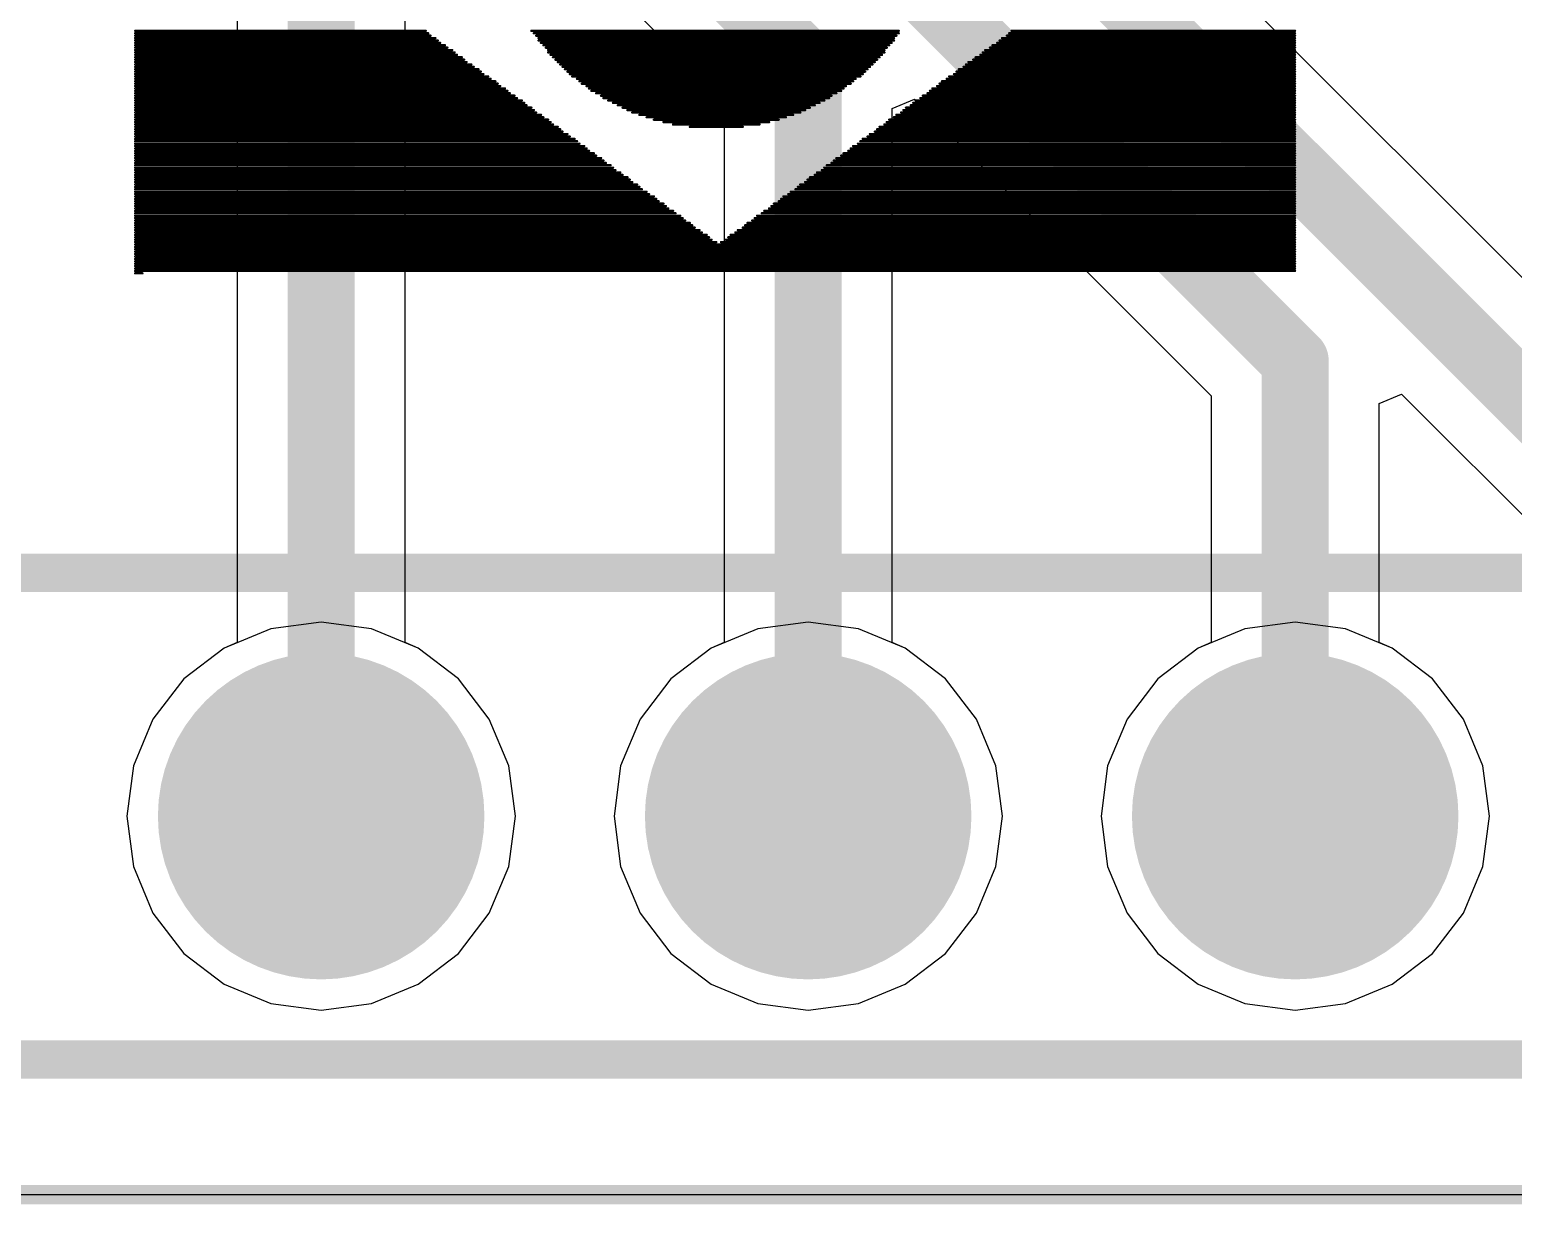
# Model space of a CAD drawing. Header units: millimetres. Extents: x 1 to 2.97, y 1.12 to 2.49.
# Drawn here: x 2.4783 to 2.783, y 1.123 to 1.3643 of the extents above; entities that cross this region are included whole.
import ezdxf

# ---------------------------------------------------------------- set-up
doc = ezdxf.new("R2010")
doc.units = ezdxf.units.MM
doc.header["$MEASUREMENT"] = 0
for name, color, linetype in [('BottomLayer', 5, 'Continuous'), ('BottomSolder', 6, 'Continuous'), ('Mechanical29', 56, 'Continuous'), ('MultiLayer', 9, 'Continuous'), ('PadHoleLayer', 156, 'Continuous'), ('TopLayer', 1, 'Continuous'), ('TopOverlay', 2, 'Continuous'), ('TopSolder', 216, 'Continuous')]:
    doc.layers.add(name, color=color, linetype=linetype)

# ---------------------------------------------------------------- blocks, each defined once
blk = doc.blocks.new('CONN_HDR1X7_19')
at = {"layer": 'BottomLayer', "const_width": 0.02953}
for points in [[(0.28524, 0, 1), (0.31476, 0, 1)], [(0.38524, 0, 1), (0.41476, 0, 1)], [(0.48524, 0, 1), (0.51476, 0, 1)]]:
    blk.add_lwpolyline(points, format="xyb", close=True, dxfattribs=at)
at = {"layer": 'BottomSolder', "const_width": 0.03353}
for points in [[(0.28324, 0, 1), (0.31676, 0, 1)], [(0.38324, 0, 1), (0.41676, 0, 1)], [(0.48324, 0, 1), (0.51676, 0, 1)]]:
    blk.add_lwpolyline(points, format="xyb", close=True, dxfattribs=at)
at = {"layer": 'MultiLayer', "const_width": 0.02953}
for points in [[(0.28524, 0, 1), (0.31476, 0, 1)], [(0.38524, 0, 1), (0.41476, 0, 1)], [(0.48524, 0, 1), (0.51476, 0, 1)]]:
    blk.add_lwpolyline(points, format="xyb", close=True, dxfattribs=at)
at = {"layer": 'PadHoleLayer', "const_width": 0.01772}
for points in [[(0.29114, 0, 1), (0.30886, 0, 1)], [(0.39114, 0, 1), (0.40886, 0, 1)], [(0.49114, 0, 1), (0.50886, 0, 1)]]:
    blk.add_lwpolyline(points, format="xyb", close=True, dxfattribs=at)
at = {"layer": 'TopLayer', "const_width": 0.02953}
for points in [[(0.28524, 0, 1), (0.31476, 0, 1)], [(0.38524, 0, 1), (0.41476, 0, 1)], [(0.48524, 0, 1), (0.51476, 0, 1)]]:
    blk.add_lwpolyline(points, format="xyb", close=True, dxfattribs=at)
at = {"layer": 'TopOverlay', "const_width": 0.00787}
for points in [[(-0.05, 0.05), (0.65, 0.05)], [(-0.05, -0.05), (0.65, -0.05)]]:
    blk.add_lwpolyline(points, dxfattribs=at)
at = {"layer": 'TopSolder', "const_width": 0.03353}
for points in [[(0.28324, 0, 1), (0.31676, 0, 1)], [(0.38324, 0, 1), (0.41676, 0, 1)], [(0.48324, 0, 1), (0.51676, 0, 1)]]:
    blk.add_lwpolyline(points, format="xyb", close=True, dxfattribs=at)

msp = doc.modelspace()

# ---------------------------------------------------------------- linework, layer by layer
at = {"layer": 'BottomLayer'}
for p, q in [((2.85037, 1.24781), (2.52651, 1.57167)), ((2.44955, 1.52117), (2.62097, 1.34976)), ((2.62097, 1.34976), (2.62097, 1.23841)), ((2.65541, 1.34815), (2.66003, 1.35007)), ((2.66003, 1.35007), (2.72097, 1.28913)), ((2.65541, 1.23841), (2.65541, 1.34815)), ((2.72097, 1.28913), (2.72097, 1.23841)), ((2.75541, 1.28752), (2.76003, 1.28944)), ((2.76003, 1.28944), (2.81214, 1.23733)), ((2.75541, 1.23841), (2.75541, 1.28752)), ((2.52787, 1.24127), (2.51825, 1.23728)), ((2.53819, 1.24262), (2.52787, 1.24127)), ((2.54851, 1.24127), (2.53819, 1.24262)), ((2.55812, 1.23728), (2.54851, 1.24127)), ((2.51825, 1.23728), (2.51, 1.23095)), ((2.56638, 1.23095), (2.55812, 1.23728)), ((2.61825, 1.23728), (2.61, 1.23095)), ((2.62097, 1.23841), (2.61825, 1.23728)), ((2.65812, 1.23728), (2.65541, 1.23841)), ((2.66638, 1.23095), (2.65812, 1.23728)), ((2.71825, 1.23728), (2.71, 1.23095)), ((2.72097, 1.23841), (2.71825, 1.23728)), ((2.75812, 1.23728), (2.75541, 1.23841)), ((2.76638, 1.23095), (2.75812, 1.23728)), ((2.51, 1.23095), (2.50366, 1.22269)), ((2.57272, 1.22269), (2.56638, 1.23095)), ((2.61, 1.23095), (2.60366, 1.22269)), ((2.67272, 1.22269), (2.66638, 1.23095)), ((2.71, 1.23095), (2.70366, 1.22269)), ((2.77272, 1.22269), (2.76638, 1.23095)), ((2.50366, 1.22269), (2.49968, 1.21307)), ((2.5767, 1.21307), (2.57272, 1.22269)), ((2.60366, 1.22269), (2.59968, 1.21307)), ((2.6767, 1.21307), (2.67272, 1.22269)), ((2.70366, 1.22269), (2.69968, 1.21307)), ((2.7767, 1.21307), (2.77272, 1.22269)), ((2.49968, 1.21307), (2.49832, 1.20276)), ((2.57806, 1.20276), (2.5767, 1.21307)), ((2.59968, 1.21307), (2.59832, 1.20276)), ((2.67806, 1.20276), (2.6767, 1.21307)), ((2.69968, 1.21307), (2.69832, 1.20276)), ((2.77806, 1.20276), (2.7767, 1.21307)), ((2.49832, 1.20276), (2.49968, 1.19244)), ((2.5767, 1.19244), (2.57806, 1.20276)), ((2.59832, 1.20276), (2.59968, 1.19244)), ((2.6767, 1.19244), (2.67806, 1.20276)), ((2.69832, 1.20276), (2.69968, 1.19244)), ((2.7767, 1.19244), (2.77806, 1.20276)), ((2.49968, 1.19244), (2.50366, 1.18282)), ((2.57272, 1.18282), (2.5767, 1.19244)), ((2.59968, 1.19244), (2.60366, 1.18282)), ((2.67272, 1.18282), (2.6767, 1.19244)), ((2.69968, 1.19244), (2.70366, 1.18282)), ((2.77272, 1.18282), (2.7767, 1.19244)), ((2.50366, 1.18282), (2.51, 1.17456)), ((2.56638, 1.17456), (2.57272, 1.18282)), ((2.60366, 1.18282), (2.61, 1.17456)), ((2.66638, 1.17456), (2.67272, 1.18282)), ((2.70366, 1.18282), (2.71, 1.17456)), ((2.76638, 1.17456), (2.77272, 1.18282)), ((2.51, 1.17456), (2.51825, 1.16823)), ((2.55812, 1.16823), (2.56638, 1.17456)), ((2.61, 1.17456), (2.61825, 1.16823)), ((2.65812, 1.16823), (2.66638, 1.17456)), ((2.71, 1.17456), (2.71825, 1.16823)), ((2.75812, 1.16823), (2.76638, 1.17456)), ((2.51825, 1.16823), (2.52787, 1.16425)), ((2.54851, 1.16425), (2.55812, 1.16823)), ((2.61825, 1.16823), (2.62787, 1.16425)), ((2.64851, 1.16425), (2.65812, 1.16823)), ((2.71825, 1.16823), (2.72787, 1.16425)), ((2.74851, 1.16425), (2.75812, 1.16823)), ((2.52787, 1.16425), (2.53819, 1.16289)), ((2.53819, 1.16289), (2.54851, 1.16425)), ((2.62787, 1.16425), (2.63819, 1.16289)), ((2.63819, 1.16289), (2.64851, 1.16425)), ((2.72787, 1.16425), (2.73819, 1.16289)), ((2.73819, 1.16289), (2.74851, 1.16425)), ((2.9685, 1.125), (2.19917, 1.125))]:
    msp.add_line(p, q, dxfattribs=at)
at = {"layer": 'BottomLayer', "const_width": 0.01378}
for points in [[(2.50929, 1.56453), (2.83819, 1.23563)], [(2.48551, 1.54894), (2.73819, 1.29626)], [(2.46173, 1.53335), (2.63819, 1.35689)], [(2.63819, 1.20276), (2.63819, 1.35689)], [(2.73819, 1.20276), (2.73819, 1.29626)]]:
    msp.add_lwpolyline(points, dxfattribs=at)
at = {"layer": 'BottomLayer', "const_width": 0.00689}
for points in [[(2.63474, 1.35689, 1), (2.64163, 1.35689, 1)], [(2.63474, 1.35689, 1), (2.64163, 1.35689, 1)], [(2.73474, 1.29626, 1), (2.74163, 1.29626, 1)], [(2.73474, 1.29626, 1), (2.74163, 1.29626, 1)], [(2.63474, 1.20276, 1), (2.64163, 1.20276, 1)], [(2.73474, 1.20276, 1), (2.74163, 1.20276, 1)]]:
    msp.add_lwpolyline(points, format="xyb", close=True, dxfattribs=at)
at = {"layer": 'Mechanical29', "const_width": 0.00394}
for points in [[(1, 1.125), (2.9685, 1.125)], [(2.35, 1.125), (2.9685, 1.125)]]:
    msp.add_lwpolyline(points, dxfattribs=at)
at = {"layer": 'TopLayer'}
for p, q in [((2.55541, 1.23841), (2.55541, 1.45571)), ((2.52097, 1.44858), (2.52097, 1.23841)), ((2.62787, 1.24127), (2.61825, 1.23728)), ((2.63819, 1.24262), (2.62787, 1.24127)), ((2.64851, 1.24127), (2.63819, 1.24262)), ((2.65812, 1.23728), (2.64851, 1.24127)), ((2.72787, 1.24127), (2.71825, 1.23728)), ((2.73819, 1.24262), (2.72787, 1.24127)), ((2.74851, 1.24127), (2.73819, 1.24262)), ((2.75812, 1.23728), (2.74851, 1.24127)), ((2.51825, 1.23728), (2.51, 1.23095)), ((2.52097, 1.23841), (2.51825, 1.23728)), ((2.55812, 1.23728), (2.55541, 1.23841)), ((2.56638, 1.23095), (2.55812, 1.23728)), ((2.61825, 1.23728), (2.61, 1.23095)), ((2.66638, 1.23095), (2.65812, 1.23728)), ((2.71825, 1.23728), (2.71, 1.23095)), ((2.76638, 1.23095), (2.75812, 1.23728)), ((2.51, 1.23095), (2.50366, 1.22269)), ((2.57272, 1.22269), (2.56638, 1.23095)), ((2.61, 1.23095), (2.60366, 1.22269)), ((2.67272, 1.22269), (2.66638, 1.23095)), ((2.71, 1.23095), (2.70366, 1.22269)), ((2.77272, 1.22269), (2.76638, 1.23095)), ((2.50366, 1.22269), (2.49968, 1.21307)), ((2.5767, 1.21307), (2.57272, 1.22269)), ((2.60366, 1.22269), (2.59968, 1.21307)), ((2.6767, 1.21307), (2.67272, 1.22269)), ((2.70366, 1.22269), (2.69968, 1.21307)), ((2.7767, 1.21307), (2.77272, 1.22269)), ((2.49968, 1.21307), (2.49832, 1.20276)), ((2.57806, 1.20276), (2.5767, 1.21307)), ((2.59968, 1.21307), (2.59832, 1.20276)), ((2.67806, 1.20276), (2.6767, 1.21307)), ((2.69968, 1.21307), (2.69832, 1.20276)), ((2.77806, 1.20276), (2.7767, 1.21307)), ((2.49832, 1.20276), (2.49968, 1.19244)), ((2.5767, 1.19244), (2.57806, 1.20276)), ((2.59832, 1.20276), (2.59968, 1.19244)), ((2.6767, 1.19244), (2.67806, 1.20276)), ((2.69832, 1.20276), (2.69968, 1.19244)), ((2.7767, 1.19244), (2.77806, 1.20276)), ((2.49968, 1.19244), (2.50366, 1.18282)), ((2.57272, 1.18282), (2.5767, 1.19244)), ((2.59968, 1.19244), (2.60366, 1.18282)), ((2.67272, 1.18282), (2.6767, 1.19244)), ((2.69968, 1.19244), (2.70366, 1.18282)), ((2.77272, 1.18282), (2.7767, 1.19244)), ((2.50366, 1.18282), (2.51, 1.17456)), ((2.56638, 1.17456), (2.57272, 1.18282)), ((2.60366, 1.18282), (2.61, 1.17456)), ((2.66638, 1.17456), (2.67272, 1.18282)), ((2.70366, 1.18282), (2.71, 1.17456)), ((2.76638, 1.17456), (2.77272, 1.18282)), ((2.51, 1.17456), (2.51825, 1.16823)), ((2.55812, 1.16823), (2.56638, 1.17456)), ((2.61, 1.17456), (2.61825, 1.16823)), ((2.65812, 1.16823), (2.66638, 1.17456)), ((2.71, 1.17456), (2.71825, 1.16823)), ((2.75812, 1.16823), (2.76638, 1.17456)), ((2.51825, 1.16823), (2.52787, 1.16425)), ((2.54851, 1.16425), (2.55812, 1.16823)), ((2.61825, 1.16823), (2.62787, 1.16425)), ((2.64851, 1.16425), (2.65812, 1.16823)), ((2.71825, 1.16823), (2.72787, 1.16425)), ((2.74851, 1.16425), (2.75812, 1.16823)), ((2.52787, 1.16425), (2.53819, 1.16289)), ((2.53819, 1.16289), (2.54851, 1.16425)), ((2.62787, 1.16425), (2.63819, 1.16289)), ((2.63819, 1.16289), (2.64851, 1.16425)), ((2.72787, 1.16425), (2.73819, 1.16289)), ((2.73819, 1.16289), (2.74851, 1.16425)), ((2.9685, 1.125), (2.19917, 1.125))]:
    msp.add_line(p, q, dxfattribs=at)
at = {"layer": 'TopLayer', "const_width": 0.01378}
msp.add_lwpolyline([(2.53819, 1.20276), (2.53819, 1.45571)], dxfattribs=at)
at = {"layer": 'TopLayer', "const_width": 0.00689}
msp.add_lwpolyline([(2.53474, 1.20276, 1), (2.54163, 1.20276, 1)], format="xyb", close=True, dxfattribs=at)
at = {"layer": 'TopOverlay', "const_width": 0.000493}
for points in [[(2.5, 1.36407), (2.55966, 1.36407)], [(2.5, 1.36357), (2.56015, 1.36357)], [(2.5, 1.36308), (2.56065, 1.36308)], [(2.5, 1.36259), (2.56163, 1.36259)], [(2.5, 1.3621), (2.56212, 1.3621)], [(2.5, 1.3616), (2.56262, 1.3616)], [(2.58135, 1.36407), (2.65679, 1.36407)], [(2.58185, 1.36357), (2.65679, 1.36357)], [(2.58234, 1.36308), (2.6563, 1.36308)], [(2.58283, 1.36259), (2.65581, 1.36259)], [(2.58283, 1.3621), (2.65581, 1.3621)], [(2.58333, 1.3616), (2.65531, 1.3616)], [(2.67701, 1.3616), (2.73815, 1.3616)], [(2.6775, 1.3621), (2.73815, 1.3621)], [(2.67799, 1.36259), (2.73815, 1.36259)], [(2.67898, 1.36308), (2.73815, 1.36308)], [(2.67947, 1.36357), (2.73815, 1.36357)], [(2.67997, 1.36407), (2.73815, 1.36407)], [(2.5, 1.36111), (2.5636, 1.36111)], [(2.5, 1.36062), (2.5641, 1.36062)], [(2.5, 1.36012), (2.56508, 1.36012)], [(2.5, 1.35963), (2.56558, 1.35963)], [(2.5, 1.35914), (2.56607, 1.35914)], [(2.5, 1.35864), (2.56706, 1.35864)], [(2.58382, 1.36111), (2.65482, 1.36111)], [(2.58431, 1.36062), (2.65433, 1.36062)], [(2.58481, 1.36012), (2.65383, 1.36012)], [(2.58481, 1.35963), (2.65383, 1.35963)], [(2.5853, 1.35914), (2.65334, 1.35914)], [(2.58579, 1.35864), (2.65285, 1.35864)], [(2.67257, 1.35864), (2.73815, 1.35864)], [(2.67356, 1.35914), (2.73815, 1.35914)], [(2.67405, 1.35963), (2.73815, 1.35963)], [(2.67454, 1.36012), (2.73815, 1.36012)], [(2.67553, 1.36062), (2.73815, 1.36062)], [(2.67602, 1.36111), (2.73815, 1.36111)], [(2.5, 1.35815), (2.56755, 1.35815)], [(2.5, 1.35766), (2.56804, 1.35766)], [(2.5, 1.35716), (2.56903, 1.35716)], [(2.5, 1.35667), (2.56952, 1.35667)], [(2.5, 1.35618), (2.57051, 1.35618)], [(2.5, 1.35569), (2.571, 1.35569)], [(2.58628, 1.35815), (2.65235, 1.35815)], [(2.58678, 1.35766), (2.65186, 1.35766)], [(2.58727, 1.35716), (2.65137, 1.35716)], [(2.58776, 1.35667), (2.65087, 1.35667)], [(2.58826, 1.35618), (2.65038, 1.35618)], [(2.58875, 1.35569), (2.64989, 1.35569)], [(2.66862, 1.35569), (2.73815, 1.35569)], [(2.66912, 1.35618), (2.73815, 1.35618)], [(2.6701, 1.35667), (2.73815, 1.35667)], [(2.6706, 1.35716), (2.73815, 1.35716)], [(2.67109, 1.35766), (2.73815, 1.35766)], [(2.67208, 1.35815), (2.73815, 1.35815)], [(2.5, 1.35519), (2.57149, 1.35519)], [(2.5, 1.3547), (2.57248, 1.3547)], [(2.5, 1.35421), (2.57297, 1.35421)], [(2.5, 1.35371), (2.57396, 1.35371)], [(2.5, 1.35322), (2.57445, 1.35322)], [(2.5, 1.35273), (2.57494, 1.35273)], [(2.58924, 1.35519), (2.6494, 1.35519)], [(2.58974, 1.3547), (2.6489, 1.3547)], [(2.59072, 1.35421), (2.64792, 1.35421)], [(2.59122, 1.35371), (2.64742, 1.35371)], [(2.59171, 1.35322), (2.64693, 1.35322)], [(2.59269, 1.35273), (2.64594, 1.35273)], [(2.66468, 1.35273), (2.73815, 1.35273)], [(2.66517, 1.35322), (2.73815, 1.35322)], [(2.66567, 1.35371), (2.73815, 1.35371)], [(2.66665, 1.35421), (2.73815, 1.35421)], [(2.66715, 1.3547), (2.73815, 1.3547)], [(2.66813, 1.35519), (2.73815, 1.35519)], [(2.5, 1.35223), (2.57593, 1.35223)], [(2.5, 1.35174), (2.57642, 1.35174)], [(2.5, 1.35125), (2.57692, 1.35125)], [(2.5, 1.35075), (2.5779, 1.35075)], [(2.5, 1.35026), (2.5784, 1.35026)], [(2.5, 1.34977), (2.57938, 1.34977)], [(2.59319, 1.35223), (2.64545, 1.35223)], [(2.59368, 1.35174), (2.64496, 1.35174)], [(2.59467, 1.35125), (2.64397, 1.35125)], [(2.59565, 1.35075), (2.64299, 1.35075)], [(2.59615, 1.35026), (2.64249, 1.35026)], [(2.59713, 1.34977), (2.64151, 1.34977)], [(2.66024, 1.34977), (2.73815, 1.34977)], [(2.66123, 1.35026), (2.73815, 1.35026)], [(2.66172, 1.35075), (2.73815, 1.35075)], [(2.66271, 1.35125), (2.73815, 1.35125)], [(2.6632, 1.35174), (2.73815, 1.35174)], [(2.66369, 1.35223), (2.73815, 1.35223)], [(2.5, 1.34928), (2.57987, 1.34928)], [(2.5, 1.34878), (2.58037, 1.34878)], [(2.5, 1.34829), (2.58135, 1.34829)], [(2.5, 1.3478), (2.58185, 1.3478)], [(2.5, 1.3473), (2.58234, 1.3473)], [(2.5, 1.34681), (2.58333, 1.34681)], [(2.5, 1.34632), (2.58382, 1.34632)], [(2.59812, 1.34928), (2.64052, 1.34928)], [(2.5991, 1.34878), (2.63953, 1.34878)], [(2.60009, 1.34829), (2.63855, 1.34829)], [(2.60108, 1.3478), (2.63756, 1.3478)], [(2.60206, 1.3473), (2.63658, 1.3473)], [(2.60354, 1.34681), (2.6351, 1.34681)], [(2.60502, 1.34632), (2.63362, 1.34632)], [(2.65581, 1.34632), (2.73815, 1.34632)], [(2.6563, 1.34681), (2.73815, 1.34681)], [(2.65728, 1.3473), (2.73815, 1.3473)], [(2.65778, 1.3478), (2.73815, 1.3478)], [(2.65827, 1.34829), (2.73815, 1.34829)], [(2.65926, 1.34878), (2.73815, 1.34878)], [(2.65975, 1.34928), (2.73815, 1.34928)], [(2.5, 1.34582), (2.58481, 1.34582)], [(2.5, 1.34533), (2.5853, 1.34533)], [(2.5, 1.34484), (2.58579, 1.34484)], [(2.5, 1.34435), (2.58678, 1.34435)], [(2.5, 1.34385), (2.58727, 1.34385)], [(2.5, 1.34336), (2.58776, 1.34336)], [(2.6065, 1.34582), (2.63214, 1.34582)], [(2.60847, 1.34533), (2.63017, 1.34533)], [(2.61044, 1.34484), (2.62819, 1.34484)], [(2.6139, 1.34435), (2.62474, 1.34435)], [(2.65186, 1.34336), (2.73815, 1.34336)], [(2.65235, 1.34385), (2.73815, 1.34385)], [(2.65285, 1.34435), (2.73815, 1.34435)], [(2.65383, 1.34484), (2.73815, 1.34484)], [(2.65433, 1.34533), (2.73815, 1.34533)], [(2.65482, 1.34582), (2.73815, 1.34582)], [(2.5, 1.34287), (2.58875, 1.34287)], [(2.5, 1.34237), (2.58924, 1.34237)], [(2.5, 1.34188), (2.59023, 1.34188)], [(2.5, 1.34139), (2.59072, 1.34139)], [(2.5, 1.34089), (2.59122, 1.34089)], [(2.5, 1.3404), (2.5922, 1.3404)], [(2.64742, 1.3404), (2.73815, 1.3404)], [(2.64841, 1.34089), (2.73815, 1.34089)], [(2.6489, 1.34139), (2.73815, 1.34139)], [(2.6494, 1.34188), (2.73815, 1.34188)], [(2.65038, 1.34237), (2.73815, 1.34237)], [(2.65087, 1.34287), (2.73815, 1.34287)], [(2.5, 1.33991), (2.59269, 1.33991)], [(2.5, 1.33941), (2.59319, 1.33941)], [(2.5, 1.33892), (2.59417, 1.33892)], [(2.5, 1.33843), (2.59467, 1.33843)], [(2.5, 1.33794), (2.59565, 1.33794)], [(2.5, 1.33744), (2.59615, 1.33744)], [(2.64348, 1.33744), (2.73815, 1.33744)], [(2.64397, 1.33794), (2.73815, 1.33794)], [(2.64496, 1.33843), (2.73815, 1.33843)], [(2.64545, 1.33892), (2.73815, 1.33892)], [(2.64644, 1.33941), (2.73815, 1.33941)], [(2.64693, 1.33991), (2.73815, 1.33991)], [(2.5, 1.33695), (2.59664, 1.33695)], [(2.5, 1.33646), (2.59762, 1.33646)], [(2.5, 1.33596), (2.59812, 1.33596)], [(2.5, 1.33547), (2.59861, 1.33547)], [(2.5, 1.33498), (2.5996, 1.33498)], [(2.5, 1.33448), (2.60009, 1.33448)], [(2.63953, 1.33448), (2.73815, 1.33448)], [(2.64003, 1.33498), (2.73815, 1.33498)], [(2.64101, 1.33547), (2.73815, 1.33547)], [(2.64151, 1.33596), (2.73815, 1.33596)], [(2.642, 1.33646), (2.73815, 1.33646)], [(2.64299, 1.33695), (2.73815, 1.33695)], [(2.5, 1.33399), (2.60108, 1.33399)], [(2.5, 1.3335), (2.60157, 1.3335)], [(2.5, 1.333), (2.60206, 1.333)], [(2.5, 1.33251), (2.60305, 1.33251)], [(2.5, 1.33202), (2.60354, 1.33202)], [(2.5, 1.33153), (2.60403, 1.33153)], [(2.63559, 1.33153), (2.73815, 1.33153)], [(2.63608, 1.33202), (2.73815, 1.33202)], [(2.63658, 1.33251), (2.73815, 1.33251)], [(2.63756, 1.333), (2.73815, 1.333)], [(2.63806, 1.3335), (2.73815, 1.3335)], [(2.63855, 1.33399), (2.73815, 1.33399)], [(2.5, 1.33103), (2.60502, 1.33103)], [(2.5, 1.33054), (2.60551, 1.33054)], [(2.5, 1.33005), (2.6065, 1.33005)], [(2.5, 1.32955), (2.60699, 1.32955)], [(2.5, 1.32906), (2.60749, 1.32906)], [(2.5, 1.32857), (2.60847, 1.32857)], [(2.5, 1.32807), (2.60897, 1.32807)], [(2.63066, 1.32807), (2.73815, 1.32807)], [(2.63115, 1.32857), (2.73815, 1.32857)], [(2.63214, 1.32906), (2.73815, 1.32906)], [(2.63263, 1.32955), (2.73815, 1.32955)], [(2.63312, 1.33005), (2.73815, 1.33005)], [(2.63411, 1.33054), (2.73815, 1.33054)], [(2.6346, 1.33103), (2.73815, 1.33103)], [(2.5, 1.32758), (2.60946, 1.32758)], [(2.5, 1.32709), (2.61044, 1.32709)], [(2.5, 1.3266), (2.61094, 1.3266)], [(2.5, 1.3261), (2.61192, 1.3261)], [(2.5, 1.32561), (2.61242, 1.32561)], [(2.5, 1.32512), (2.61291, 1.32512)], [(2.62672, 1.32512), (2.73815, 1.32512)], [(2.62721, 1.32561), (2.73815, 1.32561)], [(2.6277, 1.3261), (2.73815, 1.3261)], [(2.62869, 1.3266), (2.73815, 1.3266)], [(2.62918, 1.32709), (2.73815, 1.32709)], [(2.63017, 1.32758), (2.73815, 1.32758)], [(2.5, 1.32462), (2.6139, 1.32462)], [(2.5, 1.32413), (2.61439, 1.32413)], [(2.5, 1.32364), (2.61488, 1.32364)], [(2.5, 1.32314), (2.61587, 1.32314)], [(2.5, 1.32265), (2.61636, 1.32265)], [(2.5, 1.32216), (2.61735, 1.32216)], [(2.62228, 1.32216), (2.73815, 1.32216)], [(2.62326, 1.32265), (2.73815, 1.32265)], [(2.62376, 1.32314), (2.73815, 1.32314)], [(2.62474, 1.32364), (2.73815, 1.32364)], [(2.62524, 1.32413), (2.73815, 1.32413)], [(2.62573, 1.32462), (2.73815, 1.32462)], [(2.5, 1.32166), (2.61784, 1.32166)], [(2.5, 1.32117), (2.61833, 1.32117)], [(2.5, 1.32068), (2.61932, 1.32068)], [(2.5, 1.32019), (2.73815, 1.32019)], [(2.5, 1.31969), (2.73815, 1.31969)], [(2.5, 1.3192), (2.73815, 1.3192)], [(2.62031, 1.32068), (2.73815, 1.32068)], [(2.62129, 1.32117), (2.73815, 1.32117)], [(2.62178, 1.32166), (2.73815, 1.32166)], [(2.5, 1.31871), (2.73815, 1.31871)], [(2.5, 1.31821), (2.73815, 1.31821)], [(2.5, 1.31772), (2.73815, 1.31772)], [(2.5, 1.31723), (2.73815, 1.31723)], [(2.5, 1.31673), (2.73815, 1.31673)], [(2.5, 1.31624), (2.73815, 1.31624)], [(2.5, 1.31575), (2.73815, 1.31575)], [(2.5, 1.31525), (2.73815, 1.31525)], [(2.5, 1.31476), (2.73815, 1.31476)], [(2.5, 1.31427), (2.50148, 1.31427)]]:
    msp.add_lwpolyline(points, dxfattribs=at)
at = {"layer": 'TopOverlay', "const_width": 0.000246}
for points in [[(2.49988, 1.36407, 1), (2.50012, 1.36407, 1)], [(2.49988, 1.36357, 1), (2.50012, 1.36357, 1)], [(2.49988, 1.36308, 1), (2.50012, 1.36308, 1)], [(2.49988, 1.36259, 1), (2.50012, 1.36259, 1)], [(2.49988, 1.3621, 1), (2.50012, 1.3621, 1)], [(2.49988, 1.3616, 1), (2.50012, 1.3616, 1)], [(2.55954, 1.36407, 1), (2.55978, 1.36407, 1)], [(2.56003, 1.36357, 1), (2.56028, 1.36357, 1)], [(2.56052, 1.36308, 1), (2.56077, 1.36308, 1)], [(2.56151, 1.36259, 1), (2.56176, 1.36259, 1)], [(2.562, 1.3621, 1), (2.56225, 1.3621, 1)], [(2.56249, 1.3616, 1), (2.56274, 1.3616, 1)], [(2.58123, 1.36407, 1), (2.58148, 1.36407, 1)], [(2.58172, 1.36357, 1), (2.58197, 1.36357, 1)], [(2.58222, 1.36308, 1), (2.58246, 1.36308, 1)], [(2.58271, 1.36259, 1), (2.58296, 1.36259, 1)], [(2.58271, 1.3621, 1), (2.58296, 1.3621, 1)], [(2.5832, 1.3616, 1), (2.58345, 1.3616, 1)], [(2.65519, 1.3616, 1), (2.65544, 1.3616, 1)], [(2.65568, 1.36259, 1), (2.65593, 1.36259, 1)], [(2.65568, 1.3621, 1), (2.65593, 1.3621, 1)], [(2.65618, 1.36308, 1), (2.65642, 1.36308, 1)], [(2.65667, 1.36407, 1), (2.65691, 1.36407, 1)], [(2.65667, 1.36357, 1), (2.65691, 1.36357, 1)], [(2.67688, 1.3616, 1), (2.67713, 1.3616, 1)], [(2.67738, 1.3621, 1), (2.67762, 1.3621, 1)], [(2.67787, 1.36259, 1), (2.67812, 1.36259, 1)], [(2.67886, 1.36308, 1), (2.6791, 1.36308, 1)], [(2.67935, 1.36357, 1), (2.6796, 1.36357, 1)], [(2.67984, 1.36407, 1), (2.68009, 1.36407, 1)], [(2.73802, 1.36407, 1), (2.73827, 1.36407, 1)], [(2.73802, 1.36357, 1), (2.73827, 1.36357, 1)], [(2.73802, 1.36308, 1), (2.73827, 1.36308, 1)], [(2.73802, 1.36259, 1), (2.73827, 1.36259, 1)], [(2.73802, 1.3621, 1), (2.73827, 1.3621, 1)], [(2.73802, 1.3616, 1), (2.73827, 1.3616, 1)], [(2.49988, 1.36111, 1), (2.50012, 1.36111, 1)], [(2.49988, 1.36062, 1), (2.50012, 1.36062, 1)], [(2.49988, 1.36012, 1), (2.50012, 1.36012, 1)], [(2.49988, 1.35963, 1), (2.50012, 1.35963, 1)], [(2.49988, 1.35914, 1), (2.50012, 1.35914, 1)], [(2.49988, 1.35864, 1), (2.50012, 1.35864, 1)], [(2.56348, 1.36111, 1), (2.56373, 1.36111, 1)], [(2.56397, 1.36062, 1), (2.56422, 1.36062, 1)], [(2.56496, 1.36012, 1), (2.56521, 1.36012, 1)], [(2.56545, 1.35963, 1), (2.5657, 1.35963, 1)], [(2.56595, 1.35914, 1), (2.56619, 1.35914, 1)], [(2.56693, 1.35864, 1), (2.56718, 1.35864, 1)], [(2.5837, 1.36111, 1), (2.58394, 1.36111, 1)], [(2.58419, 1.36062, 1), (2.58444, 1.36062, 1)], [(2.58468, 1.36012, 1), (2.58493, 1.36012, 1)], [(2.58468, 1.35963, 1), (2.58493, 1.35963, 1)], [(2.58518, 1.35914, 1), (2.58542, 1.35914, 1)], [(2.58567, 1.35864, 1), (2.58591, 1.35864, 1)], [(2.65272, 1.35864, 1), (2.65297, 1.35864, 1)], [(2.65322, 1.35914, 1), (2.65346, 1.35914, 1)], [(2.65371, 1.36012, 1), (2.65396, 1.36012, 1)], [(2.65371, 1.35963, 1), (2.65396, 1.35963, 1)], [(2.6542, 1.36062, 1), (2.65445, 1.36062, 1)], [(2.6547, 1.36111, 1), (2.65494, 1.36111, 1)], [(2.67245, 1.35864, 1), (2.67269, 1.35864, 1)], [(2.67343, 1.35914, 1), (2.67368, 1.35914, 1)], [(2.67393, 1.35963, 1), (2.67417, 1.35963, 1)], [(2.67442, 1.36012, 1), (2.67466, 1.36012, 1)], [(2.6754, 1.36062, 1), (2.67565, 1.36062, 1)], [(2.6759, 1.36111, 1), (2.67614, 1.36111, 1)], [(2.73802, 1.36111, 1), (2.73827, 1.36111, 1)], [(2.73802, 1.36062, 1), (2.73827, 1.36062, 1)], [(2.73802, 1.36012, 1), (2.73827, 1.36012, 1)], [(2.73802, 1.35963, 1), (2.73827, 1.35963, 1)], [(2.73802, 1.35914, 1), (2.73827, 1.35914, 1)], [(2.73802, 1.35864, 1), (2.73827, 1.35864, 1)], [(2.49988, 1.35815, 1), (2.50012, 1.35815, 1)], [(2.49988, 1.35766, 1), (2.50012, 1.35766, 1)], [(2.49988, 1.35716, 1), (2.50012, 1.35716, 1)], [(2.49988, 1.35667, 1), (2.50012, 1.35667, 1)], [(2.49988, 1.35618, 1), (2.50012, 1.35618, 1)], [(2.49988, 1.35569, 1), (2.50012, 1.35569, 1)], [(2.56743, 1.35815, 1), (2.56767, 1.35815, 1)], [(2.56792, 1.35766, 1), (2.56816, 1.35766, 1)], [(2.5689, 1.35716, 1), (2.56915, 1.35716, 1)], [(2.5694, 1.35667, 1), (2.56964, 1.35667, 1)], [(2.57038, 1.35618, 1), (2.57063, 1.35618, 1)], [(2.57088, 1.35569, 1), (2.57112, 1.35569, 1)], [(2.58616, 1.35815, 1), (2.58641, 1.35815, 1)], [(2.58665, 1.35766, 1), (2.5869, 1.35766, 1)], [(2.58715, 1.35716, 1), (2.58739, 1.35716, 1)], [(2.58764, 1.35667, 1), (2.58789, 1.35667, 1)], [(2.58813, 1.35618, 1), (2.58838, 1.35618, 1)], [(2.58863, 1.35569, 1), (2.58887, 1.35569, 1)], [(2.64977, 1.35569, 1), (2.65001, 1.35569, 1)], [(2.65026, 1.35618, 1), (2.6505, 1.35618, 1)], [(2.65075, 1.35667, 1), (2.651, 1.35667, 1)], [(2.65124, 1.35716, 1), (2.65149, 1.35716, 1)], [(2.65174, 1.35766, 1), (2.65198, 1.35766, 1)], [(2.65223, 1.35815, 1), (2.65248, 1.35815, 1)], [(2.6685, 1.35569, 1), (2.66875, 1.35569, 1)], [(2.66899, 1.35618, 1), (2.66924, 1.35618, 1)], [(2.66998, 1.35667, 1), (2.67023, 1.35667, 1)], [(2.67047, 1.35716, 1), (2.67072, 1.35716, 1)], [(2.67097, 1.35766, 1), (2.67121, 1.35766, 1)], [(2.67195, 1.35815, 1), (2.6722, 1.35815, 1)], [(2.73802, 1.35815, 1), (2.73827, 1.35815, 1)], [(2.73802, 1.35766, 1), (2.73827, 1.35766, 1)], [(2.73802, 1.35716, 1), (2.73827, 1.35716, 1)], [(2.73802, 1.35667, 1), (2.73827, 1.35667, 1)], [(2.73802, 1.35618, 1), (2.73827, 1.35618, 1)], [(2.73802, 1.35569, 1), (2.73827, 1.35569, 1)], [(2.49988, 1.35519, 1), (2.50012, 1.35519, 1)], [(2.49988, 1.3547, 1), (2.50012, 1.3547, 1)], [(2.49988, 1.35421, 1), (2.50012, 1.35421, 1)], [(2.49988, 1.35371, 1), (2.50012, 1.35371, 1)], [(2.49988, 1.35322, 1), (2.50012, 1.35322, 1)], [(2.49988, 1.35273, 1), (2.50012, 1.35273, 1)], [(2.57137, 1.35519, 1), (2.57162, 1.35519, 1)], [(2.57236, 1.3547, 1), (2.5726, 1.3547, 1)], [(2.57285, 1.35421, 1), (2.5731, 1.35421, 1)], [(2.57384, 1.35371, 1), (2.57408, 1.35371, 1)], [(2.57433, 1.35322, 1), (2.57457, 1.35322, 1)], [(2.57482, 1.35273, 1), (2.57507, 1.35273, 1)], [(2.58912, 1.35519, 1), (2.58937, 1.35519, 1)], [(2.58961, 1.3547, 1), (2.58986, 1.3547, 1)], [(2.5906, 1.35421, 1), (2.59085, 1.35421, 1)], [(2.59109, 1.35371, 1), (2.59134, 1.35371, 1)], [(2.59158, 1.35322, 1), (2.59183, 1.35322, 1)], [(2.59257, 1.35273, 1), (2.59282, 1.35273, 1)], [(2.64582, 1.35273, 1), (2.64607, 1.35273, 1)], [(2.64681, 1.35322, 1), (2.64705, 1.35322, 1)], [(2.6473, 1.35371, 1), (2.64755, 1.35371, 1)], [(2.64779, 1.35421, 1), (2.64804, 1.35421, 1)], [(2.64878, 1.3547, 1), (2.64903, 1.3547, 1)], [(2.64927, 1.35519, 1), (2.64952, 1.35519, 1)], [(2.66456, 1.35273, 1), (2.6648, 1.35273, 1)], [(2.66505, 1.35322, 1), (2.6653, 1.35322, 1)], [(2.66554, 1.35371, 1), (2.66579, 1.35371, 1)], [(2.66653, 1.35421, 1), (2.66678, 1.35421, 1)], [(2.66702, 1.3547, 1), (2.66727, 1.3547, 1)], [(2.66801, 1.35519, 1), (2.66825, 1.35519, 1)], [(2.73802, 1.35519, 1), (2.73827, 1.35519, 1)], [(2.73802, 1.3547, 1), (2.73827, 1.3547, 1)], [(2.73802, 1.35421, 1), (2.73827, 1.35421, 1)], [(2.73802, 1.35371, 1), (2.73827, 1.35371, 1)], [(2.73802, 1.35322, 1), (2.73827, 1.35322, 1)], [(2.73802, 1.35273, 1), (2.73827, 1.35273, 1)], [(2.49988, 1.35223, 1), (2.50012, 1.35223, 1)], [(2.49988, 1.35174, 1), (2.50012, 1.35174, 1)], [(2.49988, 1.35125, 1), (2.50012, 1.35125, 1)], [(2.49988, 1.35075, 1), (2.50012, 1.35075, 1)], [(2.49988, 1.35026, 1), (2.50012, 1.35026, 1)], [(2.49988, 1.34977, 1), (2.50012, 1.34977, 1)], [(2.57581, 1.35223, 1), (2.57605, 1.35223, 1)], [(2.5763, 1.35174, 1), (2.57655, 1.35174, 1)], [(2.57679, 1.35125, 1), (2.57704, 1.35125, 1)], [(2.57778, 1.35075, 1), (2.57803, 1.35075, 1)], [(2.57827, 1.35026, 1), (2.57852, 1.35026, 1)], [(2.57926, 1.34977, 1), (2.57951, 1.34977, 1)], [(2.59306, 1.35223, 1), (2.59331, 1.35223, 1)], [(2.59356, 1.35174, 1), (2.5938, 1.35174, 1)], [(2.59454, 1.35125, 1), (2.59479, 1.35125, 1)], [(2.59553, 1.35075, 1), (2.59578, 1.35075, 1)], [(2.59602, 1.35026, 1), (2.59627, 1.35026, 1)], [(2.59701, 1.34977, 1), (2.59726, 1.34977, 1)], [(2.64138, 1.34977, 1), (2.64163, 1.34977, 1)], [(2.64237, 1.35026, 1), (2.64262, 1.35026, 1)], [(2.64286, 1.35075, 1), (2.64311, 1.35075, 1)], [(2.64385, 1.35125, 1), (2.6441, 1.35125, 1)], [(2.64483, 1.35174, 1), (2.64508, 1.35174, 1)], [(2.64533, 1.35223, 1), (2.64557, 1.35223, 1)], [(2.66012, 1.34977, 1), (2.66037, 1.34977, 1)], [(2.66111, 1.35026, 1), (2.66135, 1.35026, 1)], [(2.6616, 1.35075, 1), (2.66185, 1.35075, 1)], [(2.66258, 1.35125, 1), (2.66283, 1.35125, 1)], [(2.66308, 1.35174, 1), (2.66332, 1.35174, 1)], [(2.66357, 1.35223, 1), (2.66382, 1.35223, 1)], [(2.73802, 1.35223, 1), (2.73827, 1.35223, 1)], [(2.73802, 1.35174, 1), (2.73827, 1.35174, 1)], [(2.73802, 1.35125, 1), (2.73827, 1.35125, 1)], [(2.73802, 1.35075, 1), (2.73827, 1.35075, 1)], [(2.73802, 1.35026, 1), (2.73827, 1.35026, 1)], [(2.73802, 1.34977, 1), (2.73827, 1.34977, 1)], [(2.49988, 1.34928, 1), (2.50012, 1.34928, 1)], [(2.49988, 1.34878, 1), (2.50012, 1.34878, 1)], [(2.49988, 1.34829, 1), (2.50012, 1.34829, 1)], [(2.49988, 1.3478, 1), (2.50012, 1.3478, 1)], [(2.49988, 1.3473, 1), (2.50012, 1.3473, 1)], [(2.49988, 1.34681, 1), (2.50012, 1.34681, 1)], [(2.49988, 1.34632, 1), (2.50012, 1.34632, 1)], [(2.57975, 1.34928, 1), (2.58, 1.34928, 1)], [(2.58024, 1.34878, 1), (2.58049, 1.34878, 1)], [(2.58123, 1.34829, 1), (2.58148, 1.34829, 1)], [(2.58172, 1.3478, 1), (2.58197, 1.3478, 1)], [(2.58222, 1.3473, 1), (2.58246, 1.3473, 1)], [(2.5832, 1.34681, 1), (2.58345, 1.34681, 1)], [(2.5837, 1.34632, 1), (2.58394, 1.34632, 1)], [(2.59799, 1.34928, 1), (2.59824, 1.34928, 1)], [(2.59898, 1.34878, 1), (2.59923, 1.34878, 1)], [(2.59997, 1.34829, 1), (2.60021, 1.34829, 1)], [(2.60095, 1.3478, 1), (2.6012, 1.3478, 1)], [(2.60194, 1.3473, 1), (2.60219, 1.3473, 1)], [(2.60342, 1.34681, 1), (2.60366, 1.34681, 1)], [(2.6049, 1.34632, 1), (2.60514, 1.34632, 1)], [(2.63349, 1.34632, 1), (2.63374, 1.34632, 1)], [(2.63497, 1.34681, 1), (2.63522, 1.34681, 1)], [(2.63645, 1.3473, 1), (2.6367, 1.3473, 1)], [(2.63744, 1.3478, 1), (2.63769, 1.3478, 1)], [(2.63843, 1.34829, 1), (2.63867, 1.34829, 1)], [(2.63941, 1.34878, 1), (2.63966, 1.34878, 1)], [(2.6404, 1.34928, 1), (2.64064, 1.34928, 1)], [(2.65568, 1.34632, 1), (2.65593, 1.34632, 1)], [(2.65618, 1.34681, 1), (2.65642, 1.34681, 1)], [(2.65716, 1.3473, 1), (2.65741, 1.3473, 1)], [(2.65765, 1.3478, 1), (2.6579, 1.3478, 1)], [(2.65815, 1.34829, 1), (2.65839, 1.34829, 1)], [(2.65913, 1.34878, 1), (2.65938, 1.34878, 1)], [(2.65963, 1.34928, 1), (2.65987, 1.34928, 1)], [(2.73802, 1.34928, 1), (2.73827, 1.34928, 1)], [(2.73802, 1.34878, 1), (2.73827, 1.34878, 1)], [(2.73802, 1.34829, 1), (2.73827, 1.34829, 1)], [(2.73802, 1.3478, 1), (2.73827, 1.3478, 1)], [(2.73802, 1.3473, 1), (2.73827, 1.3473, 1)], [(2.73802, 1.34681, 1), (2.73827, 1.34681, 1)], [(2.73802, 1.34632, 1), (2.73827, 1.34632, 1)], [(2.49988, 1.34582, 1), (2.50012, 1.34582, 1)], [(2.49988, 1.34533, 1), (2.50012, 1.34533, 1)], [(2.49988, 1.34484, 1), (2.50012, 1.34484, 1)], [(2.49988, 1.34435, 1), (2.50012, 1.34435, 1)], [(2.49988, 1.34385, 1), (2.50012, 1.34385, 1)], [(2.49988, 1.34336, 1), (2.50012, 1.34336, 1)], [(2.58468, 1.34582, 1), (2.58493, 1.34582, 1)], [(2.58518, 1.34533, 1), (2.58542, 1.34533, 1)], [(2.58567, 1.34484, 1), (2.58591, 1.34484, 1)], [(2.58665, 1.34435, 1), (2.5869, 1.34435, 1)], [(2.58715, 1.34385, 1), (2.58739, 1.34385, 1)], [(2.58764, 1.34336, 1), (2.58789, 1.34336, 1)], [(2.60638, 1.34582, 1), (2.60662, 1.34582, 1)], [(2.60835, 1.34533, 1), (2.6086, 1.34533, 1)], [(2.61032, 1.34484, 1), (2.61057, 1.34484, 1)], [(2.61377, 1.34435, 1), (2.61402, 1.34435, 1)], [(2.62462, 1.34435, 1), (2.62487, 1.34435, 1)], [(2.62807, 1.34484, 1), (2.62832, 1.34484, 1)], [(2.63004, 1.34533, 1), (2.63029, 1.34533, 1)], [(2.63202, 1.34582, 1), (2.63226, 1.34582, 1)], [(2.65174, 1.34336, 1), (2.65198, 1.34336, 1)], [(2.65223, 1.34385, 1), (2.65248, 1.34385, 1)], [(2.65272, 1.34435, 1), (2.65297, 1.34435, 1)], [(2.65371, 1.34484, 1), (2.65396, 1.34484, 1)], [(2.6542, 1.34533, 1), (2.65445, 1.34533, 1)], [(2.6547, 1.34582, 1), (2.65494, 1.34582, 1)], [(2.73802, 1.34582, 1), (2.73827, 1.34582, 1)], [(2.73802, 1.34533, 1), (2.73827, 1.34533, 1)], [(2.73802, 1.34484, 1), (2.73827, 1.34484, 1)], [(2.73802, 1.34435, 1), (2.73827, 1.34435, 1)], [(2.73802, 1.34385, 1), (2.73827, 1.34385, 1)], [(2.73802, 1.34336, 1), (2.73827, 1.34336, 1)], [(2.49988, 1.34287, 1), (2.50012, 1.34287, 1)], [(2.49988, 1.34237, 1), (2.50012, 1.34237, 1)], [(2.49988, 1.34188, 1), (2.50012, 1.34188, 1)], [(2.49988, 1.34139, 1), (2.50012, 1.34139, 1)], [(2.49988, 1.34089, 1), (2.50012, 1.34089, 1)], [(2.49988, 1.3404, 1), (2.50012, 1.3404, 1)], [(2.58863, 1.34287, 1), (2.58887, 1.34287, 1)], [(2.58912, 1.34237, 1), (2.58937, 1.34237, 1)], [(2.59011, 1.34188, 1), (2.59035, 1.34188, 1)], [(2.5906, 1.34139, 1), (2.59085, 1.34139, 1)], [(2.59109, 1.34089, 1), (2.59134, 1.34089, 1)], [(2.59208, 1.3404, 1), (2.59232, 1.3404, 1)], [(2.6473, 1.3404, 1), (2.64755, 1.3404, 1)], [(2.64829, 1.34089, 1), (2.64853, 1.34089, 1)], [(2.64878, 1.34139, 1), (2.64903, 1.34139, 1)], [(2.64927, 1.34188, 1), (2.64952, 1.34188, 1)], [(2.65026, 1.34237, 1), (2.6505, 1.34237, 1)], [(2.65075, 1.34287, 1), (2.651, 1.34287, 1)], [(2.73802, 1.34287, 1), (2.73827, 1.34287, 1)], [(2.73802, 1.34237, 1), (2.73827, 1.34237, 1)], [(2.73802, 1.34188, 1), (2.73827, 1.34188, 1)], [(2.73802, 1.34139, 1), (2.73827, 1.34139, 1)], [(2.73802, 1.34089, 1), (2.73827, 1.34089, 1)], [(2.73802, 1.3404, 1), (2.73827, 1.3404, 1)], [(2.49988, 1.33991, 1), (2.50012, 1.33991, 1)], [(2.49988, 1.33941, 1), (2.50012, 1.33941, 1)], [(2.49988, 1.33892, 1), (2.50012, 1.33892, 1)], [(2.49988, 1.33843, 1), (2.50012, 1.33843, 1)], [(2.49988, 1.33794, 1), (2.50012, 1.33794, 1)], [(2.49988, 1.33744, 1), (2.50012, 1.33744, 1)], [(2.59257, 1.33991, 1), (2.59282, 1.33991, 1)], [(2.59306, 1.33941, 1), (2.59331, 1.33941, 1)], [(2.59405, 1.33892, 1), (2.5943, 1.33892, 1)], [(2.59454, 1.33843, 1), (2.59479, 1.33843, 1)], [(2.59553, 1.33794, 1), (2.59578, 1.33794, 1)], [(2.59602, 1.33744, 1), (2.59627, 1.33744, 1)], [(2.64336, 1.33744, 1), (2.6436, 1.33744, 1)], [(2.64385, 1.33794, 1), (2.6441, 1.33794, 1)], [(2.64483, 1.33843, 1), (2.64508, 1.33843, 1)], [(2.64533, 1.33892, 1), (2.64557, 1.33892, 1)], [(2.64631, 1.33941, 1), (2.64656, 1.33941, 1)], [(2.64681, 1.33991, 1), (2.64705, 1.33991, 1)], [(2.73802, 1.33991, 1), (2.73827, 1.33991, 1)], [(2.73802, 1.33941, 1), (2.73827, 1.33941, 1)], [(2.73802, 1.33892, 1), (2.73827, 1.33892, 1)], [(2.73802, 1.33843, 1), (2.73827, 1.33843, 1)], [(2.73802, 1.33794, 1), (2.73827, 1.33794, 1)], [(2.73802, 1.33744, 1), (2.73827, 1.33744, 1)], [(2.49988, 1.33695, 1), (2.50012, 1.33695, 1)], [(2.49988, 1.33646, 1), (2.50012, 1.33646, 1)], [(2.49988, 1.33596, 1), (2.50012, 1.33596, 1)], [(2.49988, 1.33547, 1), (2.50012, 1.33547, 1)], [(2.49988, 1.33498, 1), (2.50012, 1.33498, 1)], [(2.49988, 1.33448, 1), (2.50012, 1.33448, 1)], [(2.59652, 1.33695, 1), (2.59676, 1.33695, 1)], [(2.5975, 1.33646, 1), (2.59775, 1.33646, 1)], [(2.59799, 1.33596, 1), (2.59824, 1.33596, 1)], [(2.59849, 1.33547, 1), (2.59873, 1.33547, 1)], [(2.59947, 1.33498, 1), (2.59972, 1.33498, 1)], [(2.59997, 1.33448, 1), (2.60021, 1.33448, 1)], [(2.63941, 1.33448, 1), (2.63966, 1.33448, 1)], [(2.6399, 1.33498, 1), (2.64015, 1.33498, 1)], [(2.64089, 1.33547, 1), (2.64114, 1.33547, 1)], [(2.64138, 1.33596, 1), (2.64163, 1.33596, 1)], [(2.64188, 1.33646, 1), (2.64212, 1.33646, 1)], [(2.64286, 1.33695, 1), (2.64311, 1.33695, 1)], [(2.73802, 1.33695, 1), (2.73827, 1.33695, 1)], [(2.73802, 1.33646, 1), (2.73827, 1.33646, 1)], [(2.73802, 1.33596, 1), (2.73827, 1.33596, 1)], [(2.73802, 1.33547, 1), (2.73827, 1.33547, 1)], [(2.73802, 1.33498, 1), (2.73827, 1.33498, 1)], [(2.73802, 1.33448, 1), (2.73827, 1.33448, 1)], [(2.49988, 1.33399, 1), (2.50012, 1.33399, 1)], [(2.49988, 1.3335, 1), (2.50012, 1.3335, 1)], [(2.49988, 1.333, 1), (2.50012, 1.333, 1)], [(2.49988, 1.33251, 1), (2.50012, 1.33251, 1)], [(2.49988, 1.33202, 1), (2.50012, 1.33202, 1)], [(2.49988, 1.33153, 1), (2.50012, 1.33153, 1)], [(2.60095, 1.33399, 1), (2.6012, 1.33399, 1)], [(2.60145, 1.3335, 1), (2.60169, 1.3335, 1)], [(2.60194, 1.333, 1), (2.60219, 1.333, 1)], [(2.60293, 1.33251, 1), (2.60317, 1.33251, 1)], [(2.60342, 1.33202, 1), (2.60366, 1.33202, 1)], [(2.60391, 1.33153, 1), (2.60416, 1.33153, 1)], [(2.63547, 1.33153, 1), (2.63571, 1.33153, 1)], [(2.63596, 1.33202, 1), (2.63621, 1.33202, 1)], [(2.63645, 1.33251, 1), (2.6367, 1.33251, 1)], [(2.63744, 1.333, 1), (2.63769, 1.333, 1)], [(2.63793, 1.3335, 1), (2.63818, 1.3335, 1)], [(2.63843, 1.33399, 1), (2.63867, 1.33399, 1)], [(2.73802, 1.33399, 1), (2.73827, 1.33399, 1)], [(2.73802, 1.3335, 1), (2.73827, 1.3335, 1)], [(2.73802, 1.333, 1), (2.73827, 1.333, 1)], [(2.73802, 1.33251, 1), (2.73827, 1.33251, 1)], [(2.73802, 1.33202, 1), (2.73827, 1.33202, 1)], [(2.73802, 1.33153, 1), (2.73827, 1.33153, 1)], [(2.49988, 1.33103, 1), (2.50012, 1.33103, 1)], [(2.49988, 1.33054, 1), (2.50012, 1.33054, 1)], [(2.49988, 1.33005, 1), (2.50012, 1.33005, 1)], [(2.49988, 1.32955, 1), (2.50012, 1.32955, 1)], [(2.49988, 1.32906, 1), (2.50012, 1.32906, 1)], [(2.49988, 1.32857, 1), (2.50012, 1.32857, 1)], [(2.49988, 1.32807, 1), (2.50012, 1.32807, 1)], [(2.6049, 1.33103, 1), (2.60514, 1.33103, 1)], [(2.60539, 1.33054, 1), (2.60564, 1.33054, 1)], [(2.60638, 1.33005, 1), (2.60662, 1.33005, 1)], [(2.60687, 1.32955, 1), (2.60712, 1.32955, 1)], [(2.60736, 1.32906, 1), (2.60761, 1.32906, 1)], [(2.60835, 1.32857, 1), (2.6086, 1.32857, 1)], [(2.60884, 1.32807, 1), (2.60909, 1.32807, 1)], [(2.63054, 1.32807, 1), (2.63078, 1.32807, 1)], [(2.63103, 1.32857, 1), (2.63128, 1.32857, 1)], [(2.63202, 1.32906, 1), (2.63226, 1.32906, 1)], [(2.63251, 1.32955, 1), (2.63275, 1.32955, 1)], [(2.633, 1.33005, 1), (2.63325, 1.33005, 1)], [(2.63399, 1.33054, 1), (2.63423, 1.33054, 1)], [(2.63448, 1.33103, 1), (2.63473, 1.33103, 1)], [(2.73802, 1.33103, 1), (2.73827, 1.33103, 1)], [(2.73802, 1.33054, 1), (2.73827, 1.33054, 1)], [(2.73802, 1.33005, 1), (2.73827, 1.33005, 1)], [(2.73802, 1.32955, 1), (2.73827, 1.32955, 1)], [(2.73802, 1.32906, 1), (2.73827, 1.32906, 1)], [(2.73802, 1.32857, 1), (2.73827, 1.32857, 1)], [(2.73802, 1.32807, 1), (2.73827, 1.32807, 1)], [(2.49988, 1.32758, 1), (2.50012, 1.32758, 1)], [(2.49988, 1.32709, 1), (2.50012, 1.32709, 1)], [(2.49988, 1.3266, 1), (2.50012, 1.3266, 1)], [(2.49988, 1.3261, 1), (2.50012, 1.3261, 1)], [(2.49988, 1.32561, 1), (2.50012, 1.32561, 1)], [(2.49988, 1.32512, 1), (2.50012, 1.32512, 1)], [(2.60934, 1.32758, 1), (2.60958, 1.32758, 1)], [(2.61032, 1.32709, 1), (2.61057, 1.32709, 1)], [(2.61081, 1.3266, 1), (2.61106, 1.3266, 1)], [(2.6118, 1.3261, 1), (2.61205, 1.3261, 1)], [(2.61229, 1.32561, 1), (2.61254, 1.32561, 1)], [(2.61279, 1.32512, 1), (2.61303, 1.32512, 1)], [(2.62659, 1.32512, 1), (2.62684, 1.32512, 1)], [(2.62709, 1.32561, 1), (2.62733, 1.32561, 1)], [(2.62758, 1.3261, 1), (2.62782, 1.3261, 1)], [(2.62856, 1.3266, 1), (2.62881, 1.3266, 1)], [(2.62906, 1.32709, 1), (2.6293, 1.32709, 1)], [(2.63004, 1.32758, 1), (2.63029, 1.32758, 1)], [(2.73802, 1.32758, 1), (2.73827, 1.32758, 1)], [(2.73802, 1.32709, 1), (2.73827, 1.32709, 1)], [(2.73802, 1.3266, 1), (2.73827, 1.3266, 1)], [(2.73802, 1.3261, 1), (2.73827, 1.3261, 1)], [(2.73802, 1.32561, 1), (2.73827, 1.32561, 1)], [(2.73802, 1.32512, 1), (2.73827, 1.32512, 1)], [(2.49988, 1.32462, 1), (2.50012, 1.32462, 1)], [(2.49988, 1.32413, 1), (2.50012, 1.32413, 1)], [(2.49988, 1.32364, 1), (2.50012, 1.32364, 1)], [(2.49988, 1.32314, 1), (2.50012, 1.32314, 1)], [(2.49988, 1.32265, 1), (2.50012, 1.32265, 1)], [(2.49988, 1.32216, 1), (2.50012, 1.32216, 1)], [(2.61377, 1.32462, 1), (2.61402, 1.32462, 1)], [(2.61427, 1.32413, 1), (2.61451, 1.32413, 1)], [(2.61476, 1.32364, 1), (2.61501, 1.32364, 1)], [(2.61574, 1.32314, 1), (2.61599, 1.32314, 1)], [(2.61624, 1.32265, 1), (2.61648, 1.32265, 1)], [(2.61722, 1.32216, 1), (2.61747, 1.32216, 1)], [(2.62215, 1.32216, 1), (2.6224, 1.32216, 1)], [(2.62314, 1.32265, 1), (2.62339, 1.32265, 1)], [(2.62363, 1.32314, 1), (2.62388, 1.32314, 1)], [(2.62462, 1.32364, 1), (2.62487, 1.32364, 1)], [(2.62511, 1.32413, 1), (2.62536, 1.32413, 1)], [(2.62561, 1.32462, 1), (2.62585, 1.32462, 1)], [(2.73802, 1.32462, 1), (2.73827, 1.32462, 1)], [(2.73802, 1.32413, 1), (2.73827, 1.32413, 1)], [(2.73802, 1.32364, 1), (2.73827, 1.32364, 1)], [(2.73802, 1.32314, 1), (2.73827, 1.32314, 1)], [(2.73802, 1.32265, 1), (2.73827, 1.32265, 1)], [(2.73802, 1.32216, 1), (2.73827, 1.32216, 1)], [(2.49988, 1.32166, 1), (2.50012, 1.32166, 1)], [(2.49988, 1.32117, 1), (2.50012, 1.32117, 1)], [(2.49988, 1.32068, 1), (2.50012, 1.32068, 1)], [(2.49988, 1.32019, 1), (2.50012, 1.32019, 1)], [(2.49988, 1.31969, 1), (2.50012, 1.31969, 1)], [(2.49988, 1.3192, 1), (2.50012, 1.3192, 1)], [(2.61772, 1.32166, 1), (2.61796, 1.32166, 1)], [(2.61821, 1.32117, 1), (2.61846, 1.32117, 1)], [(2.6192, 1.32068, 1), (2.61944, 1.32068, 1)], [(2.62018, 1.32068, 1), (2.62043, 1.32068, 1)], [(2.62117, 1.32117, 1), (2.62141, 1.32117, 1)], [(2.62166, 1.32166, 1), (2.62191, 1.32166, 1)], [(2.73802, 1.32166, 1), (2.73827, 1.32166, 1)], [(2.73802, 1.32117, 1), (2.73827, 1.32117, 1)], [(2.73802, 1.32068, 1), (2.73827, 1.32068, 1)], [(2.73802, 1.32019, 1), (2.73827, 1.32019, 1)], [(2.73802, 1.31969, 1), (2.73827, 1.31969, 1)], [(2.73802, 1.3192, 1), (2.73827, 1.3192, 1)], [(2.49988, 1.31871, 1), (2.50012, 1.31871, 1)], [(2.49988, 1.31821, 1), (2.50012, 1.31821, 1)], [(2.49988, 1.31772, 1), (2.50012, 1.31772, 1)], [(2.49988, 1.31723, 1), (2.50012, 1.31723, 1)], [(2.49988, 1.31673, 1), (2.50012, 1.31673, 1)], [(2.49988, 1.31624, 1), (2.50012, 1.31624, 1)], [(2.73802, 1.31871, 1), (2.73827, 1.31871, 1)], [(2.73802, 1.31821, 1), (2.73827, 1.31821, 1)], [(2.73802, 1.31772, 1), (2.73827, 1.31772, 1)], [(2.73802, 1.31723, 1), (2.73827, 1.31723, 1)], [(2.73802, 1.31673, 1), (2.73827, 1.31673, 1)], [(2.73802, 1.31624, 1), (2.73827, 1.31624, 1)], [(2.49988, 1.31575, 1), (2.50012, 1.31575, 1)], [(2.49988, 1.31525, 1), (2.50012, 1.31525, 1)], [(2.49988, 1.31476, 1), (2.50012, 1.31476, 1)], [(2.49988, 1.31427, 1), (2.50012, 1.31427, 1)], [(2.50136, 1.31427, 1), (2.5016, 1.31427, 1)], [(2.73802, 1.31575, 1), (2.73827, 1.31575, 1)], [(2.73802, 1.31525, 1), (2.73827, 1.31525, 1)], [(2.73802, 1.31476, 1), (2.73827, 1.31476, 1)]]:
    msp.add_lwpolyline(points, format="xyb", close=True, dxfattribs=at)

# ---------------------------------------------------------------- block references
at = {"rotation": 360}
msp.add_blockref('CONN_HDR1X7_19', (2.23819, 1.20276), dxfattribs=at)

doc.saveas('drawing.dxf')
